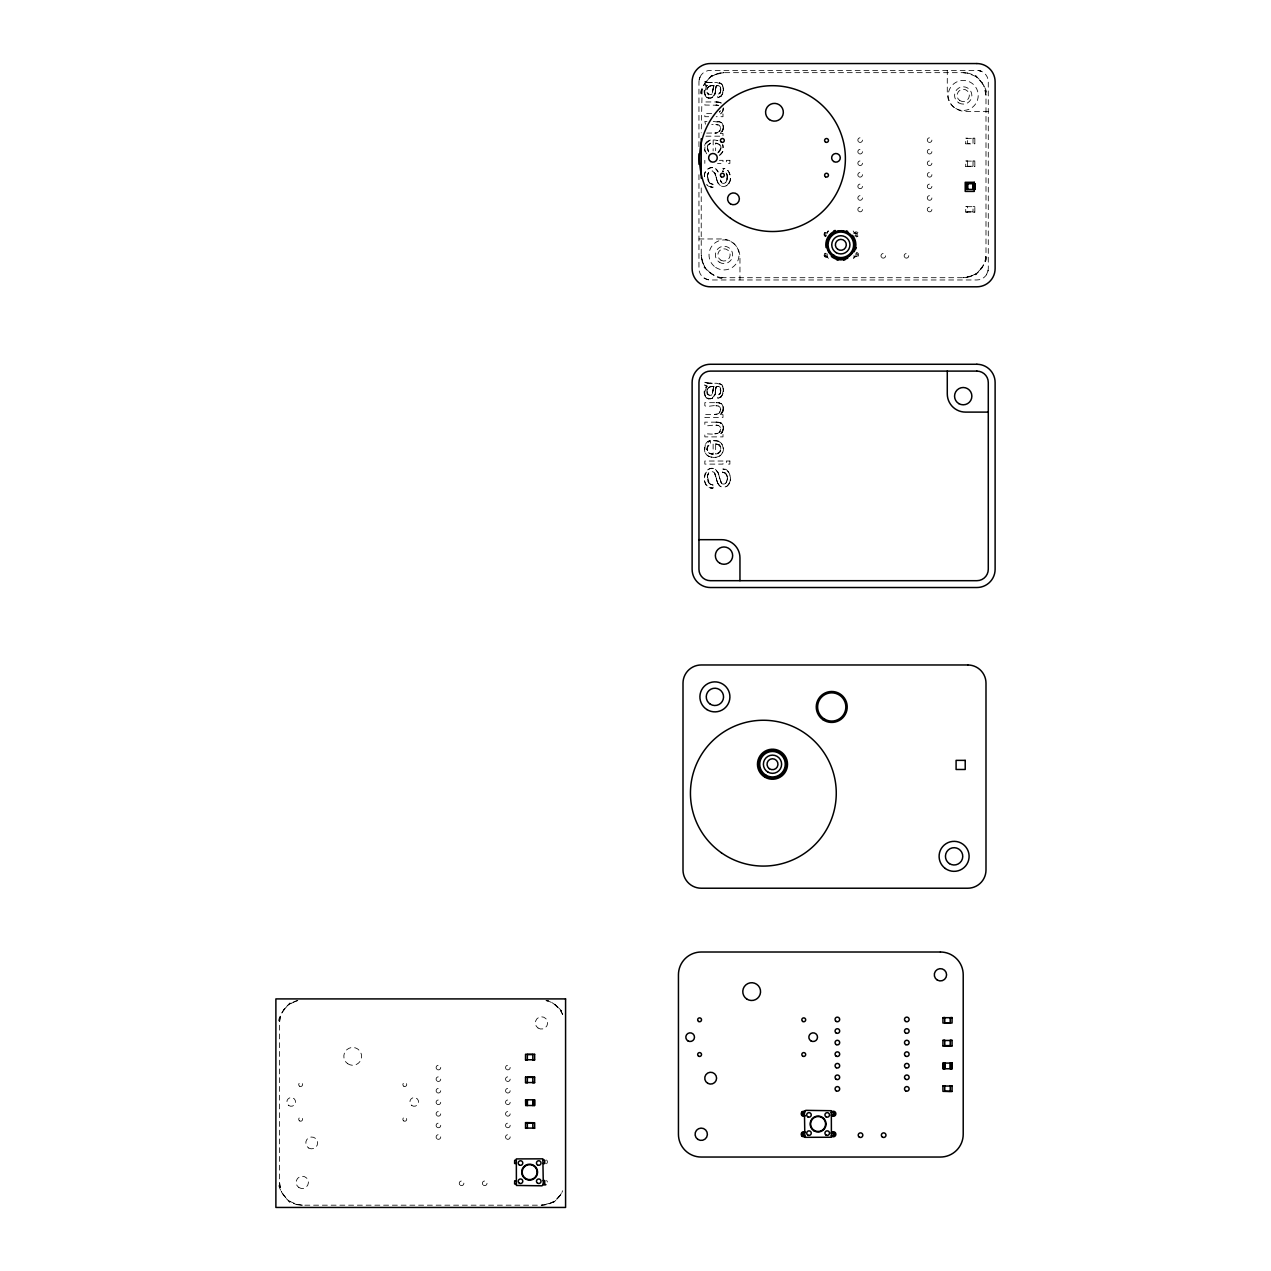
<?xml version="1.0" encoding="UTF-8"?>
<svg xmlns="http://www.w3.org/2000/svg" width="1271" height="1271" viewBox="0 0 1271 1271"><rect width="100%" height="100%" fill="white"/><g stroke="black" fill="none" stroke-linecap="round" stroke-linejoin="round"><path stroke-width="0.75" stroke-dasharray="5 3.75" d="M827.214 256.504L824.529 255.709M826.134 236.009L824.529 235.199M825.912 256.504L825.912 255.709M825.912 236.009L825.912 235.199M853.492 258.299L854.557 255.979M855.86 233.61L855.923 233.34M857.226 254.121L855.971 253.31L855.86 256.504M857.226 233.61L854.557 232.815M715.525 89.399C716.494 105.318 696.905 95.992 707.073 85.395A6.625 6.625 0 0 1 704.833 84.792L704.833 81.566A6.879 6.879 0 0 0 706.867 82.329A5.465 5.465 0 0 0 707.343 82.393A27.835 27.835 0 0 0 709.297 82.504L716.796 82.536M715.525 390.118C716.494 406.021 696.905 396.711 707.073 386.114A6.625 6.625 0 0 1 704.833 385.51L704.833 382.285A6.879 6.879 0 0 0 706.867 383.032A5.465 5.465 0 0 0 707.343 383.095A27.835 27.835 0 0 0 709.297 383.207L716.796 383.254M720.832 89.447L720.18 93.085L717.4 94.737L717.813 97.756L721.976 95.246L723.39 89.272L721.864 84.045L716.542 82.536L717.495 82.551A14.283 14.283 0 0 1 719.386 82.679L722.23 84.522L723.263 87.461M720.832 390.165L720.18 393.788L717.4 395.456L717.813 398.459L721.976 395.964L723.39 389.99L721.864 384.748L716.542 383.254L717.495 383.27A14.283 14.283 0 0 1 719.386 383.381L722.23 385.24L723.263 388.179M704.42 176.478C703.149 168.868 714.652 163.705 717.908 171.553A8.087 8.087 0 0 1 718.115 172.014M723.358 90.702L723.358 88.462M723.358 391.42L723.358 389.164M715.398 174.334L712.475 170.838L708.344 172.777L707.423 176.049L708.042 180.593L709.933 183.231L713.158 184.359L712.888 187.488L708.63 186.281M715.398 475.052C715.112 470.969 709.154 470.175 708.026 474.147C707.057 476.625 707.169 479.532 708.328 481.931C709.091 485.427 715.271 483.806 712.888 488.207C696.572 488.128 707.2 457.544 717.908 472.256A8.087 8.087 0 0 1 718.21 472.955M704.404 176.812C703.943 171.76 708.455 166.183 713.809 167.804M720.848 90.019L720.085 93.212L717.4 94.737L720.657 91.893L719.815 86.507L720.784 88.922M720.848 390.721L720.085 393.931L717.4 395.456L720.657 392.612L719.815 387.226L720.784 389.625M723.358 408.07L723.104 411.057A6.228 6.228 0 0 1 721.42 413.838L720.403 414.648L722.992 414.648L722.992 417.412L704.833 417.412L704.833 414.346C708.551 414.155 721.451 416.967 720.689 408.928C719.259 402.24 707.931 408.07 704.833 405.751L704.833 402.669L716.987 402.685A13.695 13.695 0 0 1 718.989 402.812L721.261 403.797L717.813 402.716M707.423 176.049L709.504 182.865M707.423 476.752L709.504 483.584M723.707 171.68L722.595 171.474C725.074 161.941 733.526 177.495 729.459 182.309C727.87 187.488 719.783 188.029 717.877 182.802M723.39 108.623L723.104 110.355A6.228 6.228 0 0 1 721.42 113.119L720.403 113.929L722.992 113.929L722.992 116.71L716.177 116.71M705.977 136.172L722.992 136.172L722.992 133.407L720.403 133.407L721.42 132.597A6.228 6.228 0 0 0 723.104 129.817L723.39 128.085M723.39 409.341L720.403 414.648L722.643 412.201L723.247 407.292M717.813 422.179L721.261 423.259L718.989 422.306A13.695 13.695 0 0 0 716.987 422.179L704.833 422.131L704.833 425.213C707.836 427.485 719.513 421.654 720.705 428.534C721.245 436.493 708.535 433.49 704.833 433.808L704.833 436.89L722.992 436.89L722.992 434.11L720.403 434.11L721.42 433.3A6.228 6.228 0 0 0 723.104 430.519L723.39 428.804M705.246 95.786L704.579 90.32M705.246 396.504L704.579 391.039M828.184 231.052L827.214 233.34M723.358 126.83L722.23 131.66M723.358 427.533L722.23 432.362M827.23 232.148L827.898 231.179M718.036 85.697L716.351 85.65A31.902 31.902 0 0 0 715.366 91.147L715.128 92.386A15.919 15.919 0 0 1 714.842 93.879M716.288 386.352A31.902 31.902 0 0 0 715.366 391.849L715.128 393.089A15.919 15.919 0 0 1 714.842 394.582M715.414 90.241L715.78 87.906M715.414 390.944L715.78 388.608M710.33 85.935C700.861 90.146 713.73 101.187 713.031 89.113M710.33 386.638C700.861 390.674 713.555 402.033 713.031 389.816M723.358 128.546L720.403 133.407L722.643 130.961M723.358 429.248L720.403 434.11L722.643 431.663M712.904 89.86L713.317 87.747M712.904 390.578L713.317 388.465M706.676 97.374C710.966 100.345 715.748 95.659 715.303 91.147M706.676 398.093C710.966 401.048 715.748 396.361 715.303 391.849M712.65 91.56L712.777 90.67L712.332 92.894M715.652 88.62L716.066 86.65M712.65 392.262L712.777 391.389L712.332 393.613M715.652 389.339L716.066 387.369M704.42 92.084L707.073 85.395L705.882 85.173M704.42 392.787L707.073 386.114L705.882 385.891M713.174 88.398L713.619 86.603M713.174 389.117L713.619 387.305M715.923 87.254L716.351 85.65M715.923 387.957L716.351 386.368L718.036 386.4M280.414 1016.498L279.493 1022.917L279.493 1182.395L281.558 1191.848M702.148 89.018L701.227 132.851M985.073 261.333L985.994 254.915L985.994 95.436L983.945 85.983M713.46 87.143L713.952 85.65L711.871 85.681M713.46 387.862L713.952 386.368L711.871 386.4M723.04 92.767L720.927 96.405L717.813 97.756L720.927 96.405C723.914 92.99 724.279 87.27 721.467 83.648L719.386 82.694M723.04 393.47L720.927 397.108L717.813 398.459L720.927 397.108C723.914 393.708 724.279 387.973 721.467 384.366L719.386 383.413M707.709 174.365L708.614 172.348C706.501 176.097 706.978 182.182 711.442 183.993M707.709 475.084L708.614 473.066C706.501 476.8 706.978 482.901 711.442 484.712M728.982 183.294C732.017 177.956 730.11 168.455 722.834 168.296L724.915 168.646M717.877 483.504C719.736 488.62 727.584 488.255 729.347 483.282C733.653 478.516 725.185 462.565 722.595 472.192A5.211 5.211 0 0 1 727.33 475.672M722.643 111.498L723.39 108.162L722.643 111.498L720.403 113.929M713.778 86.094L713.952 85.65A25.07 25.07 0 0 0 712.856 90.686M728.982 483.997C732.017 478.627 730.094 469.19 722.834 469.015L724.915 469.364M283.338 1010.27C302.291 990.268 273.853 1017.197 279.493 1022.917A22.783 22.783 0 0 1 297.207 1000.706M705.071 82.79C724.025 62.787 695.587 89.717 701.227 95.436A22.783 22.783 0 0 1 724.009 72.669L963.211 72.669L969.63 73.591M560.416 1195.042C543.146 1211.914 562.767 1195.773 562.465 1190.117M982.165 267.561C963.211 287.564 991.634 260.65 985.994 254.915A22.783 22.783 0 0 1 963.211 277.698L724.009 277.698L717.591 276.776M714.842 93.879L712.062 97.676L709.615 98.28M714.842 394.582L712.062 398.395L709.615 398.999M725.709 182.563L727.234 179.608A12.519 12.519 0 0 0 727.393 177.575L726.71 174.048M725.709 483.282L727.234 480.311A12.519 12.519 0 0 0 727.393 478.293L726.71 474.75M729.459 182.309L726.964 185.455L723.421 186.535M729.459 483.028L726.964 486.173L723.421 487.254M720.419 110.641L719.481 112.198L720.037 111.451M721.293 182.5A3.225 3.225 0 0 0 726.218 181.912L727.393 177.575A10.978 10.978 0 0 0 727.282 175.906L726.186 173.221M721.293 483.202A3.225 3.225 0 0 0 726.218 482.63L727.393 478.293A10.978 10.978 0 0 0 727.282 476.625L726.186 473.924L722.595 472.192L725.503 473.257M722.643 412.201L720.403 414.648M705.834 87.079L707.073 85.395L705.087 84.903M705.834 387.782L707.073 386.114L705.087 385.606M853.778 258.188L854.366 257.648M706.406 86.237L707.073 85.395M706.406 386.956L707.073 386.114M718.687 152.361L720.514 150.105L720.752 147.039L719.084 144.338L715.652 143.178L715.652 150.772M708.551 151.789L707.184 146.435L710.68 143.21L708.36 144.544L707.01 147.182L708.551 151.789L707.01 147.182L708.09 144.815L710.68 143.21L710.282 140.032L705.294 143.909L704.674 150.343A7.769 7.769 0 0 0 706.867 154.347L704.468 148.977A8.532 8.532 0 0 1 710.139 139.572M718.369 441.371L713.126 440.656L713.126 454.192L709.186 453.032L707.057 449.791L707.645 446.121L710.68 443.929L710.282 440.751L705.294 444.612L704.674 451.046A7.769 7.769 0 0 0 709.393 456.67M827.707 231.306L828.581 230.988M719.481 155.332L722.77 151.599L722.77 144.878M709.742 86.142C703.8 87.524 709.297 96.469 708.583 94.769C704.611 91.989 707.899 84.633 712.824 85.65L711.029 85.777M717.797 152.838L720.864 148.151L719.084 144.338M711.363 76.498L717.591 73.591L724.009 72.669L714.556 74.719M975.874 273.853L969.63 276.776L963.211 277.698L972.68 275.632M289.613 1003.979L297.827 1000.579L292.807 1002.199M554.14 1201.333L547.896 1204.257L541.478 1205.178L302.276 1205.178L295.857 1204.257M550.947 1203.113L541.478 1205.178A22.783 22.783 0 0 0 562.688 1190.72M707.82 141.113L710.282 140.032M707.82 441.815L710.282 440.751M706.692 133.09L716.717 132.962L720.037 130.913L720.689 127.688L719.338 125.209L711.744 124.494M717.051 414.139L714.747 414.346L715.589 414.314M717.051 433.602L714.747 433.808L715.589 433.776M717.051 132.899L714.747 133.09L715.589 133.074M712.824 386.368L709.107 387.226L707.28 389.609L707.296 394.264L709.806 395.71L708.583 395.488C705.548 393.502 706.755 388.322 709.742 386.861A7.896 7.896 0 0 1 712.809 386.448L711.029 386.495M713.952 139.937L717.94 140.509L713.19 139.953L713.126 150.947M988.282 111.387L965.499 111.387A18.223 18.223 0 0 1 947.276 93.164L947.276 70.382M711.649 113.627L704.833 113.627L704.833 116.71L710.505 116.71M706.93 121.428L704.833 121.428L705.532 124.494M713.206 121.428L721.261 122.556L717.813 121.46M965.722 138.158L967.549 138.158M973.014 138.158L974.841 138.158M965.722 143.861L974.841 143.861M719.354 160.321L722.992 160.321L722.992 163.403L717.543 163.403M965.722 160.94L967.549 160.94M973.014 160.94L974.841 160.94M967.549 166.263L973.014 166.263M965.722 166.628L974.841 166.628M965.722 206.506L967.549 206.506M973.014 206.506L974.841 206.506M967.549 211.828L973.014 211.828M965.722 212.019L974.841 212.019L974.841 206.68L965.722 206.68L965.722 212.019L967.549 212.193L967.549 206.68M974.841 212.193L973.014 212.193L973.014 206.68M827.214 232.815L824.593 232.815L824.593 236.009M854.557 236.009L857.162 236.009L857.162 232.815M698.955 238.964L721.737 238.964A18.223 18.223 0 0 1 739.96 257.187L739.96 279.97M826.134 253.31L824.593 253.31L824.593 256.504M854.557 256.504L857.162 256.504L857.162 253.31M712.443 82.536L709.663 82.52M712.443 383.254L709.663 383.222M711.426 82.536L707.788 82.424M711.426 383.254L707.788 383.143M716.987 402.685L716.002 402.669L718.989 402.843M716.987 422.147L716.002 422.131L718.989 422.306M718.163 105.239L704.833 105.032L704.833 101.95L716.987 101.966L716.002 101.95L721.261 103.078L717.813 101.998M716.765 124.526L715.875 124.494L718.163 124.701M716.765 405.767L715.875 405.751L718.163 405.942M716.765 425.229L715.875 425.213L718.163 425.42M853.191 230.988L854.557 233.34M828.47 258.331L827.23 257.203L827.214 253.31M708.948 82.488L704.833 81.566L707.01 82.345M708.948 383.207L704.833 382.285L707.01 383.064M716.765 105.048L715.875 105.032L718.687 105.398M713.952 440.64C725.725 438.956 726.186 457.782 714.874 457.338A16.587 16.587 0 0 1 713.206 457.369L709.409 456.639M711.712 454.033L713.126 454.192C707.756 454.986 704.515 447.122 709.377 444.516C711.665 442.244 702.418 451.396 709.425 453.175M716.733 143.321L715.652 143.178A6.625 6.625 0 0 1 718.083 143.718M718.449 444.628C722.913 446.979 720.609 454.319 715.652 454.017L715.652 443.897L716.733 444.04M710.505 187.107L712.888 187.488L707.026 184.994M710.505 487.826L712.888 488.207C701.131 488.445 701.703 465.98 713.809 468.522M712.268 184.216L713.158 184.359L710.727 183.707M712.268 484.934L713.158 485.077L710.727 484.41M547.896 1001.071L545.926 1000.579C551.106 997.973 572.744 1022.535 554.14 1003.979M708.535 98.185L705.882 96.675L704.515 93.482M708.535 398.887L705.882 397.394L704.515 394.201M715.652 443.897L719.084 445.057L720.864 448.87L719.45 452.428L715.652 454.017A5.275 5.275 0 0 0 719.354 444.771M975.874 76.498L967.66 73.098L963.211 72.669A22.783 22.783 0 0 1 985.994 95.436C991.348 89.113 963.418 63.169 982.165 82.79M711.363 273.853C691.36 254.899 718.274 283.338 724.009 277.698A22.783 22.783 0 0 1 701.227 254.915L701.227 186.011M289.613 1201.333L297.827 1204.733L302.276 1205.178A22.783 22.783 0 0 1 279.493 1182.395C274.139 1188.719 302.085 1214.663 283.338 1195.042M710.076 183.326L711.14 183.882M710.076 484.044L711.14 484.601M708.138 185.947L706.644 184.565M720.292 185.661L717.591 182.166M720.292 486.364L717.591 482.869M715.478 168.598L718.036 171.823M715.478 469.301L718.385 473.448M720.307 179.958L721.42 182.373L720.196 179.592M720.307 480.676L721.42 483.075L720.085 479.914A40.577 40.577 0 0 1 719.624 478.071L718.766 474.671M724.677 472.748L727.091 475.751L726.662 482.106A3.686 3.686 0 0 1 726.297 482.678M721.42 182.373L720.53 180.641M721.42 483.075L719.291 476.657A34.365 34.365 0 0 0 718.226 472.939M705.071 267.561L702.148 261.333L701.227 254.915L703.292 264.368M560.416 1010.27L562.529 1014.21L562.195 1013.464M715.176 173.682L714.509 172.332L717.209 181.086M715.176 474.401L714.509 473.05L717.209 481.788M723.072 125.321L723.39 127.624M723.072 406.561L723.39 408.865M723.072 426.023L723.39 428.343M715.287 173.968A25.245 25.245 0 0 1 715.668 175.303L716.812 179.735M716.812 480.454L715.684 476.021A25.245 25.245 0 0 0 715.287 474.687M716.193 177.32L716.399 178.147M719.863 479.04L719.402 477.102M727.091 175.048L726.662 181.388A3.686 3.686 0 0 1 726.297 181.96M723.358 448.012L723.39 448.441A10.565 10.565 0 0 1 723.358 449.823L723.31 450.252A7.928 7.928 0 0 1 720.879 455.034A8.071 8.071 0 0 1 718.258 456.623C712.824 458.879 704.69 456.432 704.468 449.696A8.532 8.532 0 0 1 710.139 440.274M974.841 143.671L974.841 138.348L965.722 138.348L965.722 143.671M974.841 166.453L974.841 161.115L965.722 161.115L965.722 166.453M973.014 138.348L973.014 143.671L967.549 143.496L967.549 138.348M973.014 161.115L973.014 166.453M967.549 161.115L967.549 166.453M855.923 232.815L855.86 236.009M825.848 232.815L825.848 236.009M825.848 253.31L825.848 256.504M704.833 160.321L704.833 163.403M698.955 146.61L698.955 81.773A11.391 11.391 0 0 1 710.346 70.382L976.891 70.382A11.391 11.391 0 0 1 988.282 81.773L988.282 268.578A11.391 11.391 0 0 1 976.891 279.97L710.346 279.97A11.391 11.391 0 0 1 698.955 268.578L698.955 171.283M546.546 1000.706A22.783 22.783 0 0 1 562.688 1014.608M546.53 1180.505A2.51 2.51 0 0 1 547.372 1182.03M546.53 1159.994A2.51 2.51 0 0 1 546.53 1163.775M827.723 257.107A2.51 2.51 0 0 1 824.148 255.709A2.51 2.51 0 0 1 826.166 252.436M825.483 236.692A2.51 2.51 0 0 1 824.291 233.292A2.51 2.51 0 0 1 827.723 232.212M856.32 252.405A2.51 2.51 0 0 1 858.64 254.74A2.51 2.51 0 0 1 856.67 257.362A2.51 2.51 0 0 1 853.794 255.789M853.794 233.53A2.51 2.51 0 0 1 856.67 231.958A2.51 2.51 0 0 1 858.64 234.595A2.51 2.51 0 0 1 856.32 236.914M717.797 182.817A28.359 28.359 0 0 1 716.463 178.131M722.595 171.458A5.211 5.211 0 0 1 723.453 171.569M726.075 172.983A5.211 5.211 0 0 1 727.33 174.969M719.799 155.173A7.928 7.928 0 0 0 723.326 149.549L723.358 149.104A10.565 10.565 0 0 0 723.39 147.738L723.358 147.293A7.817 7.817 0 0 0 722.627 144.513M719.767 144.497A5.275 5.275 0 0 1 718.465 152.488M721.277 122.334A6.323 6.323 0 0 1 723.12 128.037M721.15 122.461A6.021 6.021 0 0 0 718.989 121.603A13.695 13.695 0 0 0 716.987 121.46M723.215 107.94A6.323 6.323 0 0 1 723.12 108.575M721.15 102.983A6.021 6.021 0 0 0 718.989 102.141A13.695 13.695 0 0 0 716.987 101.998M717.178 85.745A3.797 3.797 0 0 1 719.894 86.38A5.545 5.545 0 0 1 720.736 90.003M709.726 86.078A7.896 7.896 0 0 1 712.809 85.745M717.797 483.536A28.359 28.359 0 0 1 716.463 478.849M718.369 441.371A7.896 7.896 0 0 1 723.485 448.186M715.652 443.992A6.625 6.625 0 0 1 719.148 444.945M721.277 423.036A6.323 6.323 0 0 1 723.12 428.756M718.989 422.322A6.021 6.021 0 0 1 721.15 423.164M721.277 403.574A6.323 6.323 0 0 1 723.12 409.294M718.989 402.859A6.021 6.021 0 0 1 721.15 403.701M717.178 386.463A3.797 3.797 0 0 1 719.894 387.099A5.545 5.545 0 0 1 720.736 390.705M712.856 391.389A25.07 25.07 0 0 1 713.873 386.336M720.736 128.276L719.481 131.676L720.736 128.276M720.736 409.516L719.481 412.916L720.736 409.516M720.736 428.994L719.481 432.378L720.736 428.994M699.749 77.579L699.145 79.708L700.814 75.545L699.749 77.579M988.091 270.659L986.423 274.806L988.091 270.659M729.888 160.321L726.361 160.321L726.361 163.403L729.888 163.403L729.888 160.321M722.992 461.023L704.833 461.023L704.833 464.106L722.992 464.106L722.992 461.023M729.888 461.023L726.361 461.023L726.361 464.106L729.888 464.106L729.888 461.023M981.085 71.192L978.956 70.572L983.119 72.24L981.085 71.192M708.265 279.779L704.118 278.111L708.265 279.779M298.828 1187.479A6.148 6.148 0 0 0 308.408 1182.824A6.148 6.148 0 0 0 299.591 1176.851A6.148 6.148 0 0 0 298.828 1187.479M308.742 1148.063A5.926 5.926 0 0 0 317.639 1142.931A5.926 5.926 0 0 0 308.742 1137.799A5.926 5.926 0 0 0 308.742 1148.063M299.559 1120.895A1.938 1.938 0 0 0 302.562 1119.417A1.938 1.938 0 0 0 299.797 1117.543A1.938 1.938 0 0 0 299.559 1120.895M403.701 1120.895A1.938 1.938 0 0 0 406.72 1119.417A1.938 1.938 0 0 0 403.94 1117.543A1.938 1.938 0 0 0 403.701 1120.895M460.404 1185.303A2.32 2.32 0 0 0 463.883 1183.301A2.32 2.32 0 0 0 460.404 1181.299A2.32 2.32 0 0 0 460.404 1185.303M483.409 1185.223A2.32 2.32 0 0 0 487.015 1183.46A2.32 2.32 0 0 0 483.695 1181.22A2.32 2.32 0 0 0 483.409 1185.223M437.256 1139.023A2.32 2.32 0 0 0 440.735 1137.005A2.32 2.32 0 0 0 437.256 1135.003A2.32 2.32 0 0 0 437.256 1139.023M437.256 1127.441A2.32 2.32 0 0 0 440.735 1125.439A2.32 2.32 0 0 0 437.256 1123.437A2.32 2.32 0 0 0 437.256 1127.441M437.113 1115.779A2.32 2.32 0 0 0 440.719 1114.032A2.32 2.32 0 0 0 437.399 1111.775A2.32 2.32 0 0 0 437.113 1115.779M506.7 1139.023A2.32 2.32 0 0 0 510.164 1137.005A2.32 2.32 0 0 0 506.7 1135.003A2.32 2.32 0 0 0 506.7 1139.023M506.7 1127.441A2.32 2.32 0 0 0 510.164 1125.439A2.32 2.32 0 0 0 506.7 1123.437A2.32 2.32 0 0 0 506.7 1127.441M506.557 1115.779A2.32 2.32 0 0 0 510.164 1114.032A2.32 2.32 0 0 0 506.843 1111.775A2.32 2.32 0 0 0 506.557 1115.779M288.771 1105.516A4.321 4.321 0 0 0 295.523 1102.243A4.321 4.321 0 0 0 289.311 1098.033A4.321 4.321 0 0 0 288.771 1105.516M299.67 1086.244A1.938 1.938 0 0 0 302.577 1084.576A1.938 1.938 0 0 0 299.67 1082.892A1.938 1.938 0 0 0 299.67 1086.244M411.804 1105.516A4.321 4.321 0 0 0 418.54 1102.243A4.321 4.321 0 0 0 412.328 1098.033A4.321 4.321 0 0 0 411.804 1105.516M403.828 1086.244A1.938 1.938 0 0 0 406.736 1084.576A1.938 1.938 0 0 0 403.828 1082.892A1.938 1.938 0 0 0 403.828 1086.244M347.73 1063.716A8.881 8.881 0 0 0 361.584 1056.995A8.881 8.881 0 0 0 348.826 1048.368A8.881 8.881 0 0 0 347.73 1063.716M437.113 1104.213A2.32 2.32 0 0 0 440.719 1102.45A2.32 2.32 0 0 0 437.399 1100.209A2.32 2.32 0 0 0 437.113 1104.213M437.113 1092.631A2.32 2.32 0 0 0 440.719 1090.883A2.32 2.32 0 0 0 437.399 1088.643A2.32 2.32 0 0 0 437.113 1092.631M437.113 1081.065A2.32 2.32 0 0 0 440.719 1079.317A2.32 2.32 0 0 0 437.399 1077.061A2.32 2.32 0 0 0 437.113 1081.065M437.256 1069.578A2.32 2.32 0 0 0 440.735 1067.576A2.32 2.32 0 0 0 437.256 1065.575A2.32 2.32 0 0 0 437.256 1069.578M506.557 1104.213A2.32 2.32 0 0 0 510.164 1102.45A2.32 2.32 0 0 0 506.843 1100.209A2.32 2.32 0 0 0 506.557 1104.213M506.557 1092.631A2.32 2.32 0 0 0 510.164 1090.883A2.32 2.32 0 0 0 506.843 1088.643A2.32 2.32 0 0 0 506.557 1092.631M506.557 1081.065A2.32 2.32 0 0 0 510.164 1079.317A2.32 2.32 0 0 0 506.843 1077.061A2.32 2.32 0 0 0 506.557 1081.065M506.7 1069.578A2.32 2.32 0 0 0 510.164 1067.576A2.32 2.32 0 0 0 506.7 1065.575A2.32 2.32 0 0 0 506.7 1069.578M538.03 1028.017A6.148 6.148 0 0 0 547.61 1023.362A6.148 6.148 0 0 0 538.793 1017.388A6.148 6.148 0 0 0 538.03 1028.017M720.943 260.237A6.148 6.148 0 0 0 730.158 254.915A6.148 6.148 0 0 0 720.943 249.593A6.148 6.148 0 0 0 720.943 260.237M881.995 257.743A2.32 2.32 0 0 0 885.601 255.995A2.32 2.32 0 0 0 882.281 253.739A2.32 2.32 0 0 0 881.995 257.743M905.286 257.822A2.32 2.32 0 0 0 908.765 255.821A2.32 2.32 0 0 0 905.286 253.819A2.32 2.32 0 0 0 905.286 257.822M858.862 211.447A2.32 2.32 0 0 0 862.469 209.699A2.32 2.32 0 0 0 859.148 207.443A2.32 2.32 0 0 0 858.862 211.447M858.862 199.881A2.32 2.32 0 0 0 862.469 198.117A2.32 2.32 0 0 0 859.148 195.877A2.32 2.32 0 0 0 858.862 199.881M858.862 188.299A2.32 2.32 0 0 0 862.469 186.551A2.32 2.32 0 0 0 859.148 184.311A2.32 2.32 0 0 0 858.862 188.299M928.291 211.447A2.32 2.32 0 0 0 931.897 209.699A2.32 2.32 0 0 0 928.577 207.443A2.32 2.32 0 0 0 928.291 211.447M928.291 199.881A2.32 2.32 0 0 0 931.897 198.117A2.32 2.32 0 0 0 928.577 195.877A2.32 2.32 0 0 0 928.291 199.881M928.291 188.299A2.32 2.32 0 0 0 931.897 186.551A2.32 2.32 0 0 0 928.577 184.311A2.32 2.32 0 0 0 928.291 188.299M858.989 176.812A2.32 2.32 0 0 0 862.469 174.81A2.32 2.32 0 0 0 858.989 172.808A2.32 2.32 0 0 0 858.989 176.812M858.862 165.151A2.32 2.32 0 0 0 862.469 163.403A2.32 2.32 0 0 0 859.148 161.163A2.32 2.32 0 0 0 858.862 165.151M858.862 153.584A2.32 2.32 0 0 0 862.469 151.837A2.32 2.32 0 0 0 859.148 149.581A2.32 2.32 0 0 0 858.862 153.584M858.862 142.018A2.32 2.32 0 0 0 862.469 140.255A2.32 2.32 0 0 0 859.148 138.015A2.32 2.32 0 0 0 858.862 142.018M928.434 176.812A2.32 2.32 0 0 0 931.913 174.81A2.32 2.32 0 0 0 928.434 172.808A2.32 2.32 0 0 0 928.434 176.812M928.291 165.151A2.32 2.32 0 0 0 931.897 163.403A2.32 2.32 0 0 0 928.577 161.163A2.32 2.32 0 0 0 928.291 165.151M928.291 153.584A2.32 2.32 0 0 0 931.897 151.837A2.32 2.32 0 0 0 928.577 149.581A2.32 2.32 0 0 0 928.291 153.584M928.291 142.018A2.32 2.32 0 0 0 931.897 140.255A2.32 2.32 0 0 0 928.577 138.015A2.32 2.32 0 0 0 928.291 142.018M959.764 100.536A6.148 6.148 0 0 0 969.344 95.881A6.148 6.148 0 0 0 960.526 89.907A6.148 6.148 0 0 0 959.764 100.536M715.652 267.387A15.014 15.014 0 0 0 738.991 255.916A15.014 15.014 0 0 0 717.4 241.442A15.014 15.014 0 0 0 715.652 267.387M719.211 262.112A8.659 8.659 0 0 0 732.652 255.471A8.659 8.659 0 0 0 720.18 247.146A8.659 8.659 0 0 0 719.211 262.112M955.713 108.432A14.998 14.998 0 0 0 978.225 95.436A14.998 14.998 0 0 0 955.713 82.456A14.998 14.998 0 0 0 955.713 108.432M958.89 102.935A8.659 8.659 0 0 0 971.87 95.436A8.659 8.659 0 0 0 958.89 87.953A8.659 8.659 0 0 0 958.89 102.935"/><path stroke-width="1.5" d="M543.305 1184.445L542.034 1185.811L516.407 1185.446L516.328 1158.914L542.86 1158.834L543.305 1184.445A2.51 2.51 0 0 0 545.942 1184.667M967.374 184.438L966.182 183.723M973.3 184.438L974.492 183.723M967.374 188.712L966.182 189.411M973.3 188.712L974.492 189.411M988.282 412.106L965.499 412.106A18.223 18.223 0 0 1 947.276 393.883L947.276 371.1M698.955 539.682L721.737 539.682A18.223 18.223 0 0 1 739.96 557.905L739.96 580.688M950.231 1023.028L950.231 1017.69L952.058 1017.515L952.058 1023.028L942.939 1023.028L942.939 1017.69L944.766 1017.515L944.766 1023.028M942.939 1017.69L952.058 1017.69M944.766 1022.837L950.231 1022.837M942.939 1040.298L944.766 1040.298M950.231 1040.298L952.058 1040.298M944.766 1045.62L950.231 1045.62M942.939 1045.985L952.058 1045.985M527.354 1054.612L532.819 1054.612M525.527 1059.935L527.354 1059.935M532.819 1059.935L534.646 1059.935M944.591 1063.779L943.4 1063.08M950.517 1063.779L951.709 1063.08M944.591 1068.053L943.4 1068.768M950.517 1068.053L951.709 1068.768M525.527 1077.03L534.646 1077.03M527.354 1077.395L532.819 1077.395M525.527 1082.717L527.354 1082.717M532.819 1082.717L534.646 1082.717M942.939 1085.847L944.766 1085.847M950.231 1085.847L952.058 1085.847M952.058 1091.551L942.939 1091.36L942.939 1086.038L952.058 1086.038L952.058 1091.36M525.686 1099.812L534.487 1099.812L534.487 1105.5L525.686 1105.5L525.527 1099.812M527.131 1100.527L525.924 1099.812M533.057 1100.527L534.249 1099.812M527.131 1104.785L525.924 1105.5M533.057 1104.785L534.249 1105.5M804.432 1112.173L801.81 1112.173L801.81 1115.35L804.432 1115.35M831.774 1112.173L834.396 1112.173L834.396 1115.35L831.774 1115.35M525.527 1122.595L534.646 1122.77L534.646 1128.108L525.527 1128.108L525.527 1122.77M527.354 1122.96L532.819 1122.96M525.527 1128.283L527.354 1128.283M532.819 1128.283L534.646 1128.283M804.432 1132.668L801.81 1132.668L801.81 1135.861L804.432 1135.861M831.774 1132.668L834.396 1132.668L834.396 1135.861L831.774 1135.861M515.962 1160.296L514.66 1160.296L514.596 1163.489L515.962 1163.489M543.305 1160.296L544.608 1160.296M543.305 1163.489L544.608 1163.489M515.962 1180.791L514.66 1180.791L514.596 1183.984L515.962 1183.984M543.305 1180.791L544.608 1180.791M543.305 1183.984L544.608 1183.984M974.889 183.723L974.889 189.411M973.3 183.723L973.3 189.411M972.998 183.723L972.998 189.411M967.676 183.723L967.676 189.411M967.374 183.723L967.374 189.411M965.785 183.723L965.785 189.411M952.106 1063.08L952.106 1068.768M952.058 1045.811L952.058 1040.472L942.939 1040.472L942.939 1045.811M950.517 1063.08L950.517 1068.768M950.231 1040.472L950.231 1045.811M950.215 1063.08L950.215 1068.768M950.231 1086.038L950.231 1091.36L944.766 1091.185L944.766 1086.038M944.766 1040.472L944.766 1045.811M944.893 1063.08L944.893 1068.768M944.591 1063.08L944.591 1068.768M943.003 1063.08L943.003 1068.768M833.14 1112.173L833.188 1115.35M833.14 1132.668L833.188 1135.861M803.177 1112.173L803.177 1115.35M803.065 1132.668L803.177 1135.861M803.002 1112.173L803.002 1115.35M803.002 1132.668L803.002 1135.861M701.227 138.761L701.227 178.131M698.955 153.775L698.955 164.293M544.671 1160.296L544.719 1163.489M544.671 1180.791L544.719 1183.984M534.646 1077.204L534.646 1082.542L525.527 1082.542L525.527 1077.204M534.646 1099.812L534.646 1105.5M533.216 1100.527L533.216 1104.785M533.057 1099.812L533.057 1105.5M532.819 1054.422L532.819 1059.76M532.819 1077.204L532.819 1082.542M532.756 1099.812L532.756 1105.5M532.819 1122.77L532.819 1128.108M527.417 1099.812L527.417 1105.5M527.354 1054.422L527.354 1059.76M527.354 1077.204L527.354 1082.542M527.131 1099.812L527.131 1105.5M527.354 1122.77L527.354 1128.108M526.972 1100.527L526.972 1104.785M543.4 1180.378A2.51 2.51 0 0 1 543.861 1180.108M805.242 1136.274A2.51 2.51 0 0 1 801.89 1135.956A2.51 2.51 0 0 1 801.89 1132.572A2.51 2.51 0 0 1 805.242 1132.254M805.242 1115.763A2.51 2.51 0 0 1 801.89 1115.445A2.51 2.51 0 0 1 801.89 1112.077A2.51 2.51 0 0 1 805.242 1111.76M831.17 1133.065A2.51 2.51 0 0 1 834.92 1132.302A2.51 2.51 0 0 1 835.047 1136.115A2.51 2.51 0 0 1 831.25 1135.623M831.091 1112.713A2.51 2.51 0 0 1 834.761 1111.68A2.51 2.51 0 0 1 835.174 1115.493A2.51 2.51 0 0 1 831.361 1115.271M833.776 254.867A2.272 2.272 0 0 1 831.933 256.043M852.523 235.342A15.03 15.03 0 0 1 854.191 251.722M847.741 258.172A15.03 15.03 0 0 1 831.361 256.488M826.055 247.559A15.03 15.03 0 0 1 835.301 230.845M846.375 230.845A15.03 15.03 0 0 1 847.741 231.465M856.082 247.638A15.49 15.49 0 0 1 855.733 249.084M845.104 259.713A15.49 15.49 0 0 1 843.658 260.047M838.018 260.047A15.49 15.49 0 0 1 836.572 259.713M833.728 231.068A15.49 15.49 0 0 1 835.142 230.416M804.432 1111.617L804.861 1137.323L831.409 1137.243L831.329 1110.711L805.798 1110.346L804.448 1111.505M976.891 63.55L710.346 63.55A18.223 18.223 0 0 0 692.123 81.773L692.123 268.578A18.223 18.223 0 0 0 710.346 286.801L976.891 286.801A18.223 18.223 0 0 0 995.114 268.578L995.114 81.773A18.223 18.223 0 0 0 976.891 63.55M974.317 182.293L965.213 182.293L965.213 191.413L974.317 191.413L974.317 182.293M974.73 183.723L965.944 183.723L965.944 189.411L974.73 189.411L974.73 183.723M976.891 364.269L710.346 364.269A18.223 18.223 0 0 0 692.123 382.492L692.123 569.297A18.223 18.223 0 0 0 710.346 587.52L976.891 587.52A18.223 18.223 0 0 0 995.114 569.297L995.114 382.492A18.223 18.223 0 0 0 976.891 364.269M976.891 371.1L710.346 371.1A11.391 11.391 0 0 0 698.955 382.492L698.955 569.297A11.391 11.391 0 0 0 710.346 580.688L976.891 580.688A11.391 11.391 0 0 0 988.282 569.297L988.282 382.492A11.391 11.391 0 0 0 976.891 371.1M967.771 664.971L701.227 664.971A18.223 18.223 0 0 0 683.004 683.194L683.004 870A18.223 18.223 0 0 0 701.227 888.222L967.771 888.222A18.223 18.223 0 0 0 985.994 870L985.994 683.194A18.223 18.223 0 0 0 967.771 664.971M965.213 760.36L956.094 760.36L956.094 769.479L965.213 769.479L965.213 760.36M940.429 952.011L701.227 952.011A22.783 22.783 0 0 0 678.444 974.793L678.444 1134.272A22.783 22.783 0 0 0 701.227 1157.039L940.429 1157.039A22.783 22.783 0 0 0 963.211 1134.272L963.211 974.793A22.783 22.783 0 0 0 940.429 952.011M565.579 998.911L275.886 998.911L275.886 1207.45L565.579 1207.45L565.579 998.911M534.646 1054.247L525.527 1054.247L525.527 1059.76L534.646 1059.76L534.646 1054.422M951.947 1063.08L943.161 1063.08L943.161 1068.768L951.947 1068.768L951.947 1063.08M519.378 1183.222A2.272 2.272 0 0 0 522.794 1181.252A2.272 2.272 0 0 0 519.378 1179.281A2.272 2.272 0 0 0 519.378 1183.222M537.601 1183.222A2.272 2.272 0 0 0 541.017 1181.252A2.272 2.272 0 0 0 537.601 1179.281A2.272 2.272 0 0 0 537.601 1183.222M525.638 1179.043A7.976 7.976 0 0 0 537.601 1172.132A7.976 7.976 0 0 0 525.638 1165.237A7.976 7.976 0 0 0 525.638 1179.043M519.378 1164.999A2.272 2.272 0 0 0 522.794 1163.029A2.272 2.272 0 0 0 519.378 1161.059A2.272 2.272 0 0 0 519.378 1164.999M537.601 1164.999A2.272 2.272 0 0 0 541.017 1163.029A2.272 2.272 0 0 0 537.601 1161.059A2.272 2.272 0 0 0 537.601 1164.999M525.876 1178.646A7.515 7.515 0 0 0 537.156 1172.132A7.515 7.515 0 0 0 525.876 1165.634A7.515 7.515 0 0 0 525.876 1178.646M697.779 1139.356A6.148 6.148 0 0 0 707.375 1134.701A6.148 6.148 0 0 0 698.542 1128.727A6.148 6.148 0 0 0 697.779 1139.356M707.709 1083.305A5.926 5.926 0 0 0 716.59 1078.173A5.926 5.926 0 0 0 707.709 1073.042A5.926 5.926 0 0 0 707.709 1083.305M859.355 1137.18A2.32 2.32 0 0 0 862.834 1135.178A2.32 2.32 0 0 0 859.355 1133.176A2.32 2.32 0 0 0 859.355 1137.18M882.503 1137.18A2.32 2.32 0 0 0 885.982 1135.178A2.32 2.32 0 0 0 882.503 1133.176A2.32 2.32 0 0 0 882.503 1137.18M836.223 1090.883A2.32 2.32 0 0 0 839.686 1088.882A2.32 2.32 0 0 0 836.223 1086.88A2.32 2.32 0 0 0 836.223 1090.883M836.223 1079.317A2.32 2.32 0 0 0 839.686 1077.315A2.32 2.32 0 0 0 836.223 1075.314A2.32 2.32 0 0 0 836.223 1079.317M836.223 1067.735A2.32 2.32 0 0 0 839.686 1065.734A2.32 2.32 0 0 0 836.223 1063.732A2.32 2.32 0 0 0 836.223 1067.735M905.651 1090.883A2.32 2.32 0 0 0 909.13 1088.882A2.32 2.32 0 0 0 905.651 1086.88A2.32 2.32 0 0 0 905.651 1090.883M905.651 1079.317A2.32 2.32 0 0 0 909.13 1077.315A2.32 2.32 0 0 0 905.651 1075.314A2.32 2.32 0 0 0 905.651 1079.317M905.651 1067.735A2.32 2.32 0 0 0 909.13 1065.734A2.32 2.32 0 0 0 905.651 1063.732A2.32 2.32 0 0 0 905.651 1067.735M698.621 1056.201A1.938 1.938 0 0 0 701.528 1054.533A1.938 1.938 0 0 0 698.621 1052.849A1.938 1.938 0 0 0 698.621 1056.201M687.992 1040.917A4.321 4.321 0 0 0 694.49 1037.168A4.321 4.321 0 0 0 687.992 1033.418A4.321 4.321 0 0 0 687.992 1040.917M698.621 1021.487A1.938 1.938 0 0 0 701.528 1019.819A1.938 1.938 0 0 0 698.621 1018.135A1.938 1.938 0 0 0 698.621 1021.487M802.779 1056.201A1.938 1.938 0 0 0 805.687 1054.533A1.938 1.938 0 0 0 802.779 1052.849A1.938 1.938 0 0 0 802.779 1056.201M811.009 1040.917A4.321 4.321 0 0 0 817.507 1037.168A4.321 4.321 0 0 0 811.009 1033.418A4.321 4.321 0 0 0 811.009 1040.917M802.779 1021.487A1.938 1.938 0 0 0 805.687 1019.819A1.938 1.938 0 0 0 802.779 1018.135A1.938 1.938 0 0 0 802.779 1021.487M746.697 998.974A8.881 8.881 0 0 0 760.535 992.238A8.881 8.881 0 0 0 747.793 983.611A8.881 8.881 0 0 0 746.697 998.974M836.08 1056.09A2.32 2.32 0 0 0 839.686 1054.326A2.32 2.32 0 0 0 836.366 1052.086A2.32 2.32 0 0 0 836.08 1056.09M836.223 1044.603A2.32 2.32 0 0 0 839.686 1042.585A2.32 2.32 0 0 0 836.223 1040.584A2.32 2.32 0 0 0 836.223 1044.603M836.08 1032.942A2.32 2.32 0 0 0 839.686 1031.178A2.32 2.32 0 0 0 836.366 1028.938A2.32 2.32 0 0 0 836.08 1032.942M836.223 1021.455A2.32 2.32 0 0 0 839.686 1019.453A2.32 2.32 0 0 0 836.223 1017.436A2.32 2.32 0 0 0 836.223 1021.455M905.508 1056.09A2.32 2.32 0 0 0 909.115 1054.326A2.32 2.32 0 0 0 905.794 1052.086A2.32 2.32 0 0 0 905.508 1056.09M905.651 1044.603A2.32 2.32 0 0 0 909.13 1042.585A2.32 2.32 0 0 0 905.651 1040.584A2.32 2.32 0 0 0 905.651 1044.603M905.508 1032.942A2.32 2.32 0 0 0 909.115 1031.178A2.32 2.32 0 0 0 905.794 1028.938A2.32 2.32 0 0 0 905.508 1032.942M905.651 1021.455A2.32 2.32 0 0 0 909.13 1019.453A2.32 2.32 0 0 0 905.651 1017.436A2.32 2.32 0 0 0 905.651 1021.455M937.363 980.116A6.148 6.148 0 0 0 946.593 974.793A6.148 6.148 0 0 0 937.363 969.471A6.148 6.148 0 0 0 937.363 980.116M807.848 1135.098A2.272 2.272 0 0 0 811.263 1133.128A2.272 2.272 0 0 0 807.848 1131.158A2.272 2.272 0 0 0 807.848 1135.098M826.071 1135.098A2.272 2.272 0 0 0 829.486 1133.128A2.272 2.272 0 0 0 826.071 1131.158A2.272 2.272 0 0 0 826.071 1135.098M814.107 1130.92A7.976 7.976 0 0 0 826.071 1124.009A7.976 7.976 0 0 0 814.107 1117.114A7.976 7.976 0 0 0 814.107 1130.92M807.848 1116.875A2.272 2.272 0 0 0 811.263 1114.905A2.272 2.272 0 0 0 807.848 1112.935A2.272 2.272 0 0 0 807.848 1116.875M826.071 1116.875A2.272 2.272 0 0 0 829.486 1114.905A2.272 2.272 0 0 0 826.071 1112.935A2.272 2.272 0 0 0 826.071 1116.875M814.346 1130.523A7.515 7.515 0 0 0 825.626 1124.009A7.515 7.515 0 0 0 814.346 1117.495A7.515 7.515 0 0 0 814.346 1130.523M730.491 203.948A5.926 5.926 0 0 0 739.372 198.832A5.926 5.926 0 0 0 730.491 193.7A5.926 5.926 0 0 0 730.491 203.948M721.293 176.78A1.938 1.938 0 0 0 724.311 175.319A1.938 1.938 0 0 0 721.531 173.444A1.938 1.938 0 0 0 721.293 176.78M710.775 161.56A4.321 4.321 0 0 0 717.273 157.811A4.321 4.321 0 0 0 710.775 154.077A4.321 4.321 0 0 0 710.775 161.56M721.404 142.13A1.938 1.938 0 0 0 724.311 140.461A1.938 1.938 0 0 0 721.404 138.777A1.938 1.938 0 0 0 721.404 142.13M825.451 176.78A1.938 1.938 0 0 0 828.454 175.319A1.938 1.938 0 0 0 825.689 173.444A1.938 1.938 0 0 0 825.451 176.78M833.792 161.56A4.321 4.321 0 0 0 840.29 157.811A4.321 4.321 0 0 0 833.792 154.077A4.321 4.321 0 0 0 833.792 161.56M825.562 142.13A1.938 1.938 0 0 0 828.47 140.461A1.938 1.938 0 0 0 825.562 138.777A1.938 1.938 0 0 0 825.562 142.13M769.479 119.617A8.881 8.881 0 0 0 783.317 112.897A8.881 8.881 0 0 0 770.576 104.27A8.881 8.881 0 0 0 769.479 119.617M834.459 255.868A12.758 12.758 0 0 0 853.604 244.826A12.758 12.758 0 0 0 834.459 233.769A12.758 12.758 0 0 0 834.459 255.868M836.286 252.707A9.119 9.119 0 0 0 849.949 244.826A9.119 9.119 0 0 0 836.286 236.93A9.119 9.119 0 0 0 836.286 252.707M832.966 255.995A13.663 13.663 0 0 0 854.462 246.05A13.663 13.663 0 0 0 835.095 232.418A13.663 13.663 0 0 0 832.966 255.995M837.7 249.291A5.465 5.465 0 0 0 846.295 245.319A5.465 5.465 0 0 0 838.542 239.854A5.465 5.465 0 0 0 837.7 249.291M769.352 768.701A5.465 5.465 0 0 0 777.947 764.729A5.465 5.465 0 0 0 770.194 759.264A5.465 5.465 0 0 0 769.352 768.701M766.127 775.278A12.758 12.758 0 0 0 785.256 764.236A12.758 12.758 0 0 0 766.127 753.179A12.758 12.758 0 0 0 766.127 775.278M767.938 772.117A9.119 9.119 0 0 0 781.617 764.236A9.119 9.119 0 0 0 767.938 756.34A9.119 9.119 0 0 0 767.938 772.117M765.666 776.073A13.663 13.663 0 0 0 786.161 764.236A13.663 13.663 0 0 0 765.666 752.4A13.663 13.663 0 0 0 765.666 776.073M764.983 777.248A15.03 15.03 0 0 0 787.527 764.236A15.03 15.03 0 0 0 764.983 751.209A15.03 15.03 0 0 0 764.983 777.248M721.388 852.777A72.892 72.892 0 0 0 835.968 799.729A72.892 72.892 0 0 0 732.731 727.012A72.892 72.892 0 0 0 721.388 852.777M824.672 719.195A14.124 14.124 0 0 0 845.851 706.962A14.124 14.124 0 0 0 824.672 694.729A14.124 14.124 0 0 0 824.672 719.195M822.814 719.624A15.49 15.49 0 0 0 847.153 708.344A15.49 15.49 0 0 0 825.229 692.902A15.49 15.49 0 0 0 822.814 719.624M706.93 709.583A15.014 15.014 0 0 0 729.904 697.414A15.014 15.014 0 0 0 707.883 683.607A15.014 15.014 0 0 0 706.93 709.583M710.298 704.198A8.659 8.659 0 0 0 723.549 697.191A8.659 8.659 0 0 0 710.854 689.216A8.659 8.659 0 0 0 710.298 704.198M945.306 868.49A14.998 14.998 0 0 0 969.026 857.877A14.998 14.998 0 0 0 947.991 842.641A14.998 14.998 0 0 0 945.306 868.49M949.485 863.66A8.659 8.659 0 0 0 962.751 856.67A8.659 8.659 0 0 0 950.073 848.678A8.659 8.659 0 0 0 949.485 863.66M730.507 218.215A72.892 72.892 0 0 0 845.088 165.151A72.892 72.892 0 0 0 741.851 92.449A72.892 72.892 0 0 0 730.507 218.215M832.712 256.377A14.124 14.124 0 0 0 854.906 246.097A14.124 14.124 0 0 0 834.904 232.005A14.124 14.124 0 0 0 832.712 256.377M958.89 403.654A8.659 8.659 0 0 0 971.87 396.155A8.659 8.659 0 0 0 958.89 388.656A8.659 8.659 0 0 0 958.89 403.654M719.688 563.117A8.659 8.659 0 0 0 732.668 555.618A8.659 8.659 0 0 0 719.688 548.119A8.659 8.659 0 0 0 719.688 563.117"/></g></svg>
